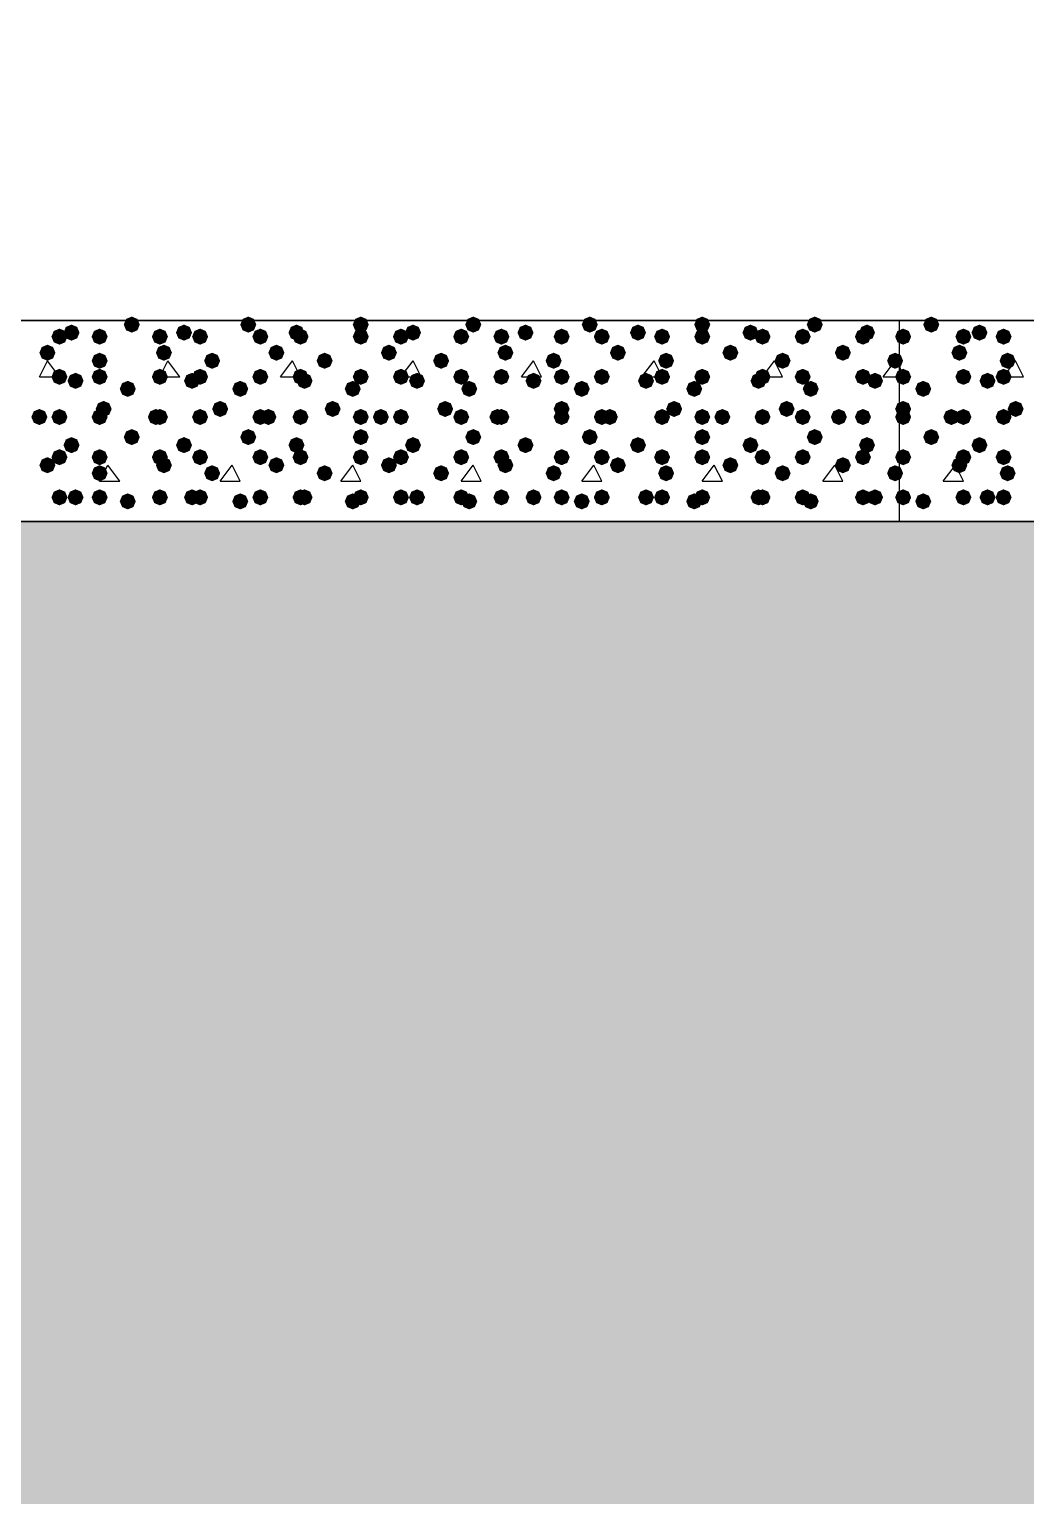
# Model space of a CAD drawing. Header units: millimetres. Extents: x 0 to 420, y 0 to 297.
# Drawn here: x 340.3 to 350.8, y 152 to 167.45 of the extents above; entities that cross this region are included whole.
import ezdxf

# ---------------------------------------------------------------- set-up
doc = ezdxf.new("R2010")
doc.units = ezdxf.units.MM
doc.layers.get('0').update_dxf_attribs({"linetype": 'CONTINUOUS'})

msp = doc.modelspace()

# ---------------------------------------------------------------- hatches: boundary and pattern name
at = {"true_color": 0x000008}
for points in [[(341.460667, 164.338), (341.435796, 164.278204), (341.376, 164.253333), (341.316204, 164.278204), (341.291333, 164.338), (341.316204, 164.397796), (341.376, 164.422667), (341.435796, 164.397796)], [(342.688333, 164.338), (342.663462, 164.278204), (342.603667, 164.253333), (342.543871, 164.278204), (342.519, 164.338), (342.543871, 164.397796), (342.603667, 164.422667), (342.663462, 164.397796)], [(343.873667, 164.338), (343.848796, 164.278204), (343.789, 164.253333), (343.729204, 164.278204), (343.704333, 164.338), (343.729204, 164.397796), (343.789, 164.422667), (343.848796, 164.397796)], [(345.059, 164.338), (345.034129, 164.278204), (344.974333, 164.253333), (344.914537, 164.278204), (344.889667, 164.338), (344.914537, 164.397796), (344.974333, 164.422667), (345.034129, 164.397796)], [(346.286667, 164.338), (346.261796, 164.278204), (346.202, 164.253333), (346.142204, 164.278204), (346.117333, 164.338), (346.142204, 164.397796), (346.202, 164.422667), (346.261796, 164.397796)], [(347.472, 164.338), (347.447129, 164.278204), (347.387333, 164.253333), (347.327538, 164.278204), (347.302667, 164.338), (347.327537, 164.397796), (347.387333, 164.422667), (347.447129, 164.397796)], [(348.657333, 164.338), (348.632462, 164.278204), (348.572667, 164.253333), (348.512871, 164.278204), (348.488, 164.338), (348.512871, 164.397796), (348.572667, 164.422667), (348.632462, 164.397796)], [(340.698667, 164.211), (340.673796, 164.151204), (340.614, 164.126333), (340.554204, 164.151204), (340.529333, 164.211), (340.554204, 164.270796), (340.614, 164.295667), (340.673796, 164.270796)], [(340.825667, 164.253333), (340.800796, 164.193537), (340.741, 164.168667), (340.681204, 164.193537), (340.656333, 164.253333), (340.681204, 164.313129), (340.741, 164.338), (340.800796, 164.313129)], [(341.122, 164.211), (341.097129, 164.151204), (341.037333, 164.126333), (340.977538, 164.151204), (340.952667, 164.211), (340.977537, 164.270796), (341.037333, 164.295667), (341.097129, 164.270796)], [(341.757, 164.211), (341.732129, 164.151204), (341.672333, 164.126333), (341.612538, 164.151204), (341.587667, 164.211), (341.612537, 164.270796), (341.672333, 164.295667), (341.732129, 164.270796)], [(342.011, 164.253333), (341.986129, 164.193537), (341.926333, 164.168667), (341.866537, 164.193537), (341.841667, 164.253333), (341.866537, 164.313129), (341.926333, 164.338), (341.986129, 164.313129)], [(342.180333, 164.211), (342.155463, 164.151204), (342.095667, 164.126333), (342.035871, 164.151204), (342.011, 164.211), (342.035871, 164.270796), (342.095667, 164.295667), (342.155462, 164.270796)], [(342.815333, 164.211), (342.790462, 164.151204), (342.730667, 164.126333), (342.670871, 164.151204), (342.646, 164.211), (342.670871, 164.270796), (342.730667, 164.295667), (342.790462, 164.270796)], [(343.196333, 164.253333), (343.171462, 164.193537), (343.111667, 164.168667), (343.051871, 164.193537), (343.027, 164.253333), (343.051871, 164.313129), (343.111667, 164.338), (343.171462, 164.313129)], [(343.238667, 164.211), (343.213796, 164.151204), (343.154, 164.126333), (343.094204, 164.151204), (343.069333, 164.211), (343.094204, 164.270796), (343.154, 164.295667), (343.213796, 164.270796)], [(343.873667, 164.211), (343.848796, 164.151204), (343.789, 164.126333), (343.729204, 164.151204), (343.704333, 164.211), (343.729204, 164.270796), (343.789, 164.295667), (343.848796, 164.270796)], [(344.297, 164.211), (344.272129, 164.151204), (344.212333, 164.126333), (344.152537, 164.151204), (344.127667, 164.211), (344.152537, 164.270796), (344.212333, 164.295667), (344.272129, 164.270796)], [(344.424, 164.253333), (344.399129, 164.193537), (344.339333, 164.168667), (344.279537, 164.193537), (344.254667, 164.253333), (344.279537, 164.313129), (344.339333, 164.338), (344.399129, 164.313129)], [(344.932, 164.211), (344.907129, 164.151204), (344.847333, 164.126333), (344.787537, 164.151204), (344.762667, 164.211), (344.787537, 164.270796), (344.847333, 164.295667), (344.907129, 164.270796)], [(345.355333, 164.211), (345.330462, 164.151204), (345.270667, 164.126333), (345.210871, 164.151204), (345.186, 164.211), (345.210871, 164.270796), (345.270667, 164.295667), (345.330462, 164.270796)], [(345.609333, 164.253333), (345.584462, 164.193537), (345.524667, 164.168667), (345.464871, 164.193537), (345.44, 164.253333), (345.464871, 164.313129), (345.524667, 164.338), (345.584462, 164.313129)], [(345.990333, 164.211), (345.965463, 164.151204), (345.905667, 164.126333), (345.845871, 164.151204), (345.821, 164.211), (345.845871, 164.270796), (345.905667, 164.295667), (345.965462, 164.270796)], [(346.413667, 164.211), (346.388796, 164.151204), (346.329, 164.126333), (346.269204, 164.151204), (346.244333, 164.211), (346.269204, 164.270796), (346.329, 164.295667), (346.388796, 164.270796)], [(346.794667, 164.253333), (346.769796, 164.193537), (346.71, 164.168667), (346.650204, 164.193537), (346.625333, 164.253333), (346.650204, 164.313129), (346.71, 164.338), (346.769796, 164.313129)], [(347.048667, 164.211), (347.023796, 164.151204), (346.964, 164.126333), (346.904204, 164.151204), (346.879333, 164.211), (346.904204, 164.270796), (346.964, 164.295667), (347.023796, 164.270796)], [(347.472, 164.211), (347.447129, 164.151204), (347.387333, 164.126333), (347.327538, 164.151204), (347.302667, 164.211), (347.327537, 164.270796), (347.387333, 164.295667), (347.447129, 164.270796)], [(347.98, 164.253333), (347.955129, 164.193537), (347.895333, 164.168667), (347.835537, 164.193537), (347.810667, 164.253333), (347.835537, 164.313129), (347.895333, 164.338), (347.955129, 164.313129)], [(348.107, 164.211), (348.082129, 164.151204), (348.022333, 164.126333), (347.962538, 164.151204), (347.937667, 164.211), (347.962537, 164.270796), (348.022333, 164.295667), (348.082129, 164.270796)], [(348.530333, 164.211), (348.505463, 164.151204), (348.445667, 164.126333), (348.385871, 164.151204), (348.361, 164.211), (348.385871, 164.270796), (348.445667, 164.295667), (348.505462, 164.270796)], [(349.165333, 164.211), (349.140463, 164.151204), (349.080667, 164.126333), (349.020871, 164.151204), (348.996, 164.211), (349.020871, 164.270796), (349.080667, 164.295667), (349.140462, 164.270796)], [(349.207667, 164.253333), (349.182796, 164.193537), (349.123, 164.168667), (349.063204, 164.193537), (349.038333, 164.253333), (349.063204, 164.313129), (349.123, 164.338), (349.182796, 164.313129)], [(340.571667, 164.041667), (340.546796, 163.981871), (340.487, 163.957), (340.427204, 163.981871), (340.402333, 164.041667), (340.427204, 164.101462), (340.487, 164.126333), (340.546796, 164.101463)], [(341.799333, 164.041667), (341.774462, 163.981871), (341.714667, 163.957), (341.654871, 163.981871), (341.63, 164.041667), (341.654871, 164.101462), (341.714667, 164.126333), (341.774462, 164.101463)], [(342.984667, 164.041667), (342.959796, 163.981871), (342.9, 163.957), (342.840204, 163.981871), (342.815333, 164.041667), (342.840204, 164.101462), (342.9, 164.126333), (342.959796, 164.101463)], [(344.17, 164.041667), (344.145129, 163.981871), (344.085333, 163.957), (344.025538, 163.981871), (344.000667, 164.041667), (344.025537, 164.101462), (344.085333, 164.126333), (344.145129, 164.101463)], [(345.397667, 164.041667), (345.372796, 163.981871), (345.313, 163.957), (345.253204, 163.981871), (345.228333, 164.041667), (345.253204, 164.101462), (345.313, 164.126333), (345.372796, 164.101463)], [(346.583, 164.041667), (346.558129, 163.981871), (346.498333, 163.957), (346.438538, 163.981871), (346.413667, 164.041667), (346.438537, 164.101462), (346.498333, 164.126333), (346.558129, 164.101463)], [(347.768333, 164.041667), (347.743462, 163.981871), (347.683667, 163.957), (347.623871, 163.981871), (347.599, 164.041667), (347.623871, 164.101462), (347.683667, 164.126333), (347.743462, 164.101463)], [(348.953667, 164.041667), (348.928796, 163.981871), (348.869, 163.957), (348.809204, 163.981871), (348.784333, 164.041667), (348.809204, 164.101462), (348.869, 164.126333), (348.928796, 164.101463)], [(341.122, 163.957), (341.097129, 163.897204), (341.037333, 163.872333), (340.977538, 163.897204), (340.952667, 163.957), (340.977537, 164.016796), (341.037333, 164.041667), (341.097129, 164.016796)], [(342.307333, 163.957), (342.282462, 163.897204), (342.222667, 163.872333), (342.162871, 163.897204), (342.138, 163.957), (342.162871, 164.016796), (342.222667, 164.041667), (342.282462, 164.016796)], [(343.492667, 163.957), (343.467796, 163.897204), (343.408, 163.872333), (343.348204, 163.897204), (343.323333, 163.957), (343.348204, 164.016796), (343.408, 164.041667), (343.467796, 164.016796)], [(344.720333, 163.957), (344.695462, 163.897204), (344.635667, 163.872333), (344.575871, 163.897204), (344.551, 163.957), (344.575871, 164.016796), (344.635667, 164.041667), (344.695462, 164.016796)], [(345.905667, 163.957), (345.880796, 163.897204), (345.821, 163.872333), (345.761204, 163.897204), (345.736333, 163.957), (345.761204, 164.016796), (345.821, 164.041667), (345.880796, 164.016796)], [(347.091, 163.957), (347.066129, 163.897204), (347.006333, 163.872333), (346.946537, 163.897204), (346.921667, 163.957), (346.946537, 164.016796), (347.006333, 164.041667), (347.066129, 164.016796)], [(348.318667, 163.957), (348.293796, 163.897204), (348.234, 163.872333), (348.174204, 163.897204), (348.149333, 163.957), (348.174204, 164.016796), (348.234, 164.041667), (348.293796, 164.016796)], [(349.504, 163.957), (349.479129, 163.897204), (349.419333, 163.872333), (349.359537, 163.897204), (349.334667, 163.957), (349.359537, 164.016796), (349.419333, 164.041667), (349.479129, 164.016796)], [(340.698667, 163.787667), (340.673796, 163.727871), (340.614, 163.703), (340.554204, 163.727871), (340.529333, 163.787667), (340.554204, 163.847462), (340.614, 163.872333), (340.673796, 163.847463)], [(340.868, 163.745333), (340.843129, 163.685537), (340.783333, 163.660667), (340.723538, 163.685537), (340.698667, 163.745333), (340.723537, 163.805129), (340.783333, 163.83), (340.843129, 163.805129)], [(341.122, 163.787667), (341.097129, 163.727871), (341.037333, 163.703), (340.977538, 163.727871), (340.952667, 163.787667), (340.977537, 163.847462), (341.037333, 163.872333), (341.097129, 163.847463)], [(341.757, 163.787667), (341.732129, 163.727871), (341.672333, 163.703), (341.612538, 163.727871), (341.587667, 163.787667), (341.612537, 163.847462), (341.672333, 163.872333), (341.732129, 163.847463)], [(342.095667, 163.745333), (342.070796, 163.685537), (342.011, 163.660667), (341.951204, 163.685537), (341.926333, 163.745333), (341.951204, 163.805129), (342.011, 163.83), (342.070796, 163.805129)], [(342.180333, 163.787667), (342.155463, 163.727871), (342.095667, 163.703), (342.035871, 163.727871), (342.011, 163.787667), (342.035871, 163.847462), (342.095667, 163.872333), (342.155462, 163.847463)], [(342.815333, 163.787667), (342.790462, 163.727871), (342.730667, 163.703), (342.670871, 163.727871), (342.646, 163.787667), (342.670871, 163.847462), (342.730667, 163.872333), (342.790462, 163.847463)], [(343.238667, 163.787667), (343.213796, 163.727871), (343.154, 163.703), (343.094204, 163.727871), (343.069333, 163.787667), (343.094204, 163.847462), (343.154, 163.872333), (343.213796, 163.847463)], [(343.281, 163.745333), (343.256129, 163.685537), (343.196333, 163.660667), (343.136537, 163.685537), (343.111667, 163.745333), (343.136537, 163.805129), (343.196333, 163.83), (343.256129, 163.805129)], [(343.873667, 163.787667), (343.848796, 163.727871), (343.789, 163.703), (343.729204, 163.727871), (343.704333, 163.787667), (343.729204, 163.847462), (343.789, 163.872333), (343.848796, 163.847463)], [(344.297, 163.787667), (344.272129, 163.727871), (344.212333, 163.703), (344.152537, 163.727871), (344.127667, 163.787667), (344.152537, 163.847462), (344.212333, 163.872333), (344.272129, 163.847463)], [(344.466333, 163.745333), (344.441462, 163.685537), (344.381667, 163.660667), (344.321871, 163.685537), (344.297, 163.745333), (344.321871, 163.805129), (344.381667, 163.83), (344.441462, 163.805129)], [(344.932, 163.787667), (344.907129, 163.727871), (344.847333, 163.703), (344.787537, 163.727871), (344.762667, 163.787667), (344.787537, 163.847462), (344.847333, 163.872333), (344.907129, 163.847463)], [(345.355333, 163.787667), (345.330462, 163.727871), (345.270667, 163.703), (345.210871, 163.727871), (345.186, 163.787667), (345.210871, 163.847462), (345.270667, 163.872333), (345.330462, 163.847463)], [(345.694, 163.745333), (345.669129, 163.685537), (345.609333, 163.660667), (345.549537, 163.685537), (345.524667, 163.745333), (345.549537, 163.805129), (345.609333, 163.83), (345.669129, 163.805129)], [(345.990333, 163.787667), (345.965463, 163.727871), (345.905667, 163.703), (345.845871, 163.727871), (345.821, 163.787667), (345.845871, 163.847462), (345.905667, 163.872333), (345.965462, 163.847463)], [(346.413667, 163.787667), (346.388796, 163.727871), (346.329, 163.703), (346.269204, 163.727871), (346.244333, 163.787667), (346.269204, 163.847462), (346.329, 163.872333), (346.388796, 163.847463)], [(346.879333, 163.745333), (346.854462, 163.685537), (346.794667, 163.660667), (346.734871, 163.685537), (346.71, 163.745333), (346.734871, 163.805129), (346.794667, 163.83), (346.854462, 163.805129)], [(347.048667, 163.787667), (347.023796, 163.727871), (346.964, 163.703), (346.904204, 163.727871), (346.879333, 163.787667), (346.904204, 163.847462), (346.964, 163.872333), (347.023796, 163.847463)], [(347.472, 163.787667), (347.447129, 163.727871), (347.387333, 163.703), (347.327538, 163.727871), (347.302667, 163.787667), (347.327537, 163.847462), (347.387333, 163.872333), (347.447129, 163.847463)], [(348.064667, 163.745333), (348.039796, 163.685537), (347.98, 163.660667), (347.920204, 163.685537), (347.895333, 163.745333), (347.920204, 163.805129), (347.98, 163.83), (348.039796, 163.805129)], [(348.107, 163.787667), (348.082129, 163.727871), (348.022333, 163.703), (347.962538, 163.727871), (347.937667, 163.787667), (347.962537, 163.847462), (348.022333, 163.872333), (348.082129, 163.847463)], [(348.530333, 163.787667), (348.505463, 163.727871), (348.445667, 163.703), (348.385871, 163.727871), (348.361, 163.787667), (348.385871, 163.847462), (348.445667, 163.872333), (348.505462, 163.847463)], [(349.165333, 163.787667), (349.140463, 163.727871), (349.080667, 163.703), (349.020871, 163.727871), (348.996, 163.787667), (349.020871, 163.847462), (349.080667, 163.872333), (349.140462, 163.847463)], [(349.292333, 163.745333), (349.267462, 163.685537), (349.207667, 163.660667), (349.147871, 163.685537), (349.123, 163.745333), (349.147871, 163.805129), (349.207667, 163.83), (349.267462, 163.805129)], [(341.418333, 163.660667), (341.393462, 163.600871), (341.333667, 163.576), (341.273871, 163.600871), (341.249, 163.660667), (341.273871, 163.720462), (341.333667, 163.745333), (341.393462, 163.720463)], [(342.603667, 163.660667), (342.578796, 163.600871), (342.519, 163.576), (342.459204, 163.600871), (342.434333, 163.660667), (342.459204, 163.720462), (342.519, 163.745333), (342.578796, 163.720463)], [(343.789, 163.660667), (343.764129, 163.600871), (343.704333, 163.576), (343.644537, 163.600871), (343.619667, 163.660667), (343.644537, 163.720462), (343.704333, 163.745333), (343.764129, 163.720463)], [(345.016667, 163.660667), (344.991796, 163.600871), (344.932, 163.576), (344.872204, 163.600871), (344.847333, 163.660667), (344.872204, 163.720462), (344.932, 163.745333), (344.991796, 163.720463)], [(346.202, 163.660667), (346.177129, 163.600871), (346.117333, 163.576), (346.057538, 163.600871), (346.032667, 163.660667), (346.057537, 163.720462), (346.117333, 163.745333), (346.177129, 163.720463)], [(347.387333, 163.660667), (347.362462, 163.600871), (347.302667, 163.576), (347.242871, 163.600871), (347.218, 163.660667), (347.242871, 163.720462), (347.302667, 163.745333), (347.362462, 163.720463)], [(348.615, 163.660667), (348.590129, 163.600871), (348.530333, 163.576), (348.470537, 163.600871), (348.445667, 163.660667), (348.470537, 163.720462), (348.530333, 163.745333), (348.590129, 163.720463)], [(341.164333, 163.449), (341.139462, 163.389204), (341.079667, 163.364333), (341.019871, 163.389204), (340.995, 163.449), (341.019871, 163.508796), (341.079667, 163.533667), (341.139462, 163.508796)], [(342.392, 163.449), (342.367129, 163.389204), (342.307333, 163.364333), (342.247538, 163.389204), (342.222667, 163.449), (342.247537, 163.508796), (342.307333, 163.533667), (342.367129, 163.508796)], [(343.577333, 163.449), (343.552462, 163.389204), (343.492667, 163.364333), (343.432871, 163.389204), (343.408, 163.449), (343.432871, 163.508796), (343.492667, 163.533667), (343.552462, 163.508796)], [(344.762667, 163.449), (344.737796, 163.389204), (344.678, 163.364333), (344.618204, 163.389204), (344.593333, 163.449), (344.618204, 163.508796), (344.678, 163.533667), (344.737796, 163.508796)], [(345.990333, 163.449), (345.965463, 163.389204), (345.905667, 163.364333), (345.845871, 163.389204), (345.821, 163.449), (345.845871, 163.508796), (345.905667, 163.533667), (345.965462, 163.508796)], [(347.175667, 163.449), (347.150796, 163.389204), (347.091, 163.364333), (347.031204, 163.389204), (347.006333, 163.449), (347.031204, 163.508796), (347.091, 163.533667), (347.150796, 163.508796)], [(348.361, 163.449), (348.336129, 163.389204), (348.276333, 163.364333), (348.216537, 163.389204), (348.191667, 163.449), (348.216537, 163.508796), (348.276333, 163.533667), (348.336129, 163.508796)], [(340.487, 163.364333), (340.462129, 163.304537), (340.402333, 163.279667), (340.342538, 163.304537), (340.317667, 163.364333), (340.342537, 163.424129), (340.402333, 163.449), (340.462129, 163.424129)], [(340.698667, 163.364333), (340.673796, 163.304537), (340.614, 163.279667), (340.554204, 163.304537), (340.529333, 163.364333), (340.554204, 163.424129), (340.614, 163.449), (340.673796, 163.424129)], [(341.122, 163.364333), (341.097129, 163.304537), (341.037333, 163.279667), (340.977538, 163.304537), (340.952667, 163.364333), (340.977537, 163.424129), (341.037333, 163.449), (341.097129, 163.424129)], [(341.714667, 163.364333), (341.689796, 163.304537), (341.63, 163.279667), (341.570204, 163.304537), (341.545333, 163.364333), (341.570204, 163.424129), (341.63, 163.449), (341.689796, 163.424129)], [(341.757, 163.364333), (341.732129, 163.304537), (341.672333, 163.279667), (341.612538, 163.304537), (341.587667, 163.364333), (341.612537, 163.424129), (341.672333, 163.449), (341.732129, 163.424129)], [(342.180333, 163.364333), (342.155463, 163.304537), (342.095667, 163.279667), (342.035871, 163.304537), (342.011, 163.364333), (342.035871, 163.424129), (342.095667, 163.449), (342.155462, 163.424129)], [(342.815333, 163.364333), (342.790462, 163.304537), (342.730667, 163.279667), (342.670871, 163.304537), (342.646, 163.364333), (342.670871, 163.424129), (342.730667, 163.449), (342.790462, 163.424129)], [(342.9, 163.364333), (342.875129, 163.304537), (342.815333, 163.279667), (342.755538, 163.304537), (342.730667, 163.364333), (342.755537, 163.424129), (342.815333, 163.449), (342.875129, 163.424129)], [(343.238667, 163.364333), (343.213796, 163.304537), (343.154, 163.279667), (343.094204, 163.304537), (343.069333, 163.364333), (343.094204, 163.424129), (343.154, 163.449), (343.213796, 163.424129)], [(343.873667, 163.364333), (343.848796, 163.304537), (343.789, 163.279667), (343.729204, 163.304537), (343.704333, 163.364333), (343.729204, 163.424129), (343.789, 163.449), (343.848796, 163.424129)], [(344.085333, 163.364333), (344.060462, 163.304537), (344.000667, 163.279667), (343.940871, 163.304537), (343.916, 163.364333), (343.940871, 163.424129), (344.000667, 163.449), (344.060462, 163.424129)], [(344.297, 163.364333), (344.272129, 163.304537), (344.212333, 163.279667), (344.152537, 163.304537), (344.127667, 163.364333), (344.152537, 163.424129), (344.212333, 163.449), (344.272129, 163.424129)], [(344.932, 163.364333), (344.907129, 163.304537), (344.847333, 163.279667), (344.787537, 163.304537), (344.762667, 163.364333), (344.787537, 163.424129), (344.847333, 163.449), (344.907129, 163.424129)], [(345.313, 163.364333), (345.288129, 163.304537), (345.228333, 163.279667), (345.168537, 163.304537), (345.143667, 163.364333), (345.168537, 163.424129), (345.228333, 163.449), (345.288129, 163.424129)], [(345.355333, 163.364333), (345.330462, 163.304537), (345.270667, 163.279667), (345.210871, 163.304537), (345.186, 163.364333), (345.210871, 163.424129), (345.270667, 163.449), (345.330462, 163.424129)], [(345.990333, 163.364333), (345.965463, 163.304537), (345.905667, 163.279667), (345.845871, 163.304537), (345.821, 163.364333), (345.845871, 163.424129), (345.905667, 163.449), (345.965462, 163.424129)], [(346.413667, 163.364333), (346.388796, 163.304537), (346.329, 163.279667), (346.269204, 163.304537), (346.244333, 163.364333), (346.269204, 163.424129), (346.329, 163.449), (346.388796, 163.424129)], [(346.498333, 163.364333), (346.473462, 163.304537), (346.413667, 163.279667), (346.353871, 163.304537), (346.329, 163.364333), (346.353871, 163.424129), (346.413667, 163.449), (346.473462, 163.424129)], [(347.048667, 163.364333), (347.023796, 163.304537), (346.964, 163.279667), (346.904204, 163.304537), (346.879333, 163.364333), (346.904204, 163.424129), (346.964, 163.449), (347.023796, 163.424129)], [(347.472, 163.364333), (347.447129, 163.304537), (347.387333, 163.279667), (347.327538, 163.304537), (347.302667, 163.364333), (347.327537, 163.424129), (347.387333, 163.449), (347.447129, 163.424129)], [(347.683667, 163.364333), (347.658796, 163.304537), (347.599, 163.279667), (347.539204, 163.304537), (347.514333, 163.364333), (347.539204, 163.424129), (347.599, 163.449), (347.658796, 163.424129)], [(348.107, 163.364333), (348.082129, 163.304537), (348.022333, 163.279667), (347.962538, 163.304537), (347.937667, 163.364333), (347.962537, 163.424129), (348.022333, 163.449), (348.082129, 163.424129)], [(348.530333, 163.364333), (348.505463, 163.304537), (348.445667, 163.279667), (348.385871, 163.304537), (348.361, 163.364333), (348.385871, 163.424129), (348.445667, 163.449), (348.505462, 163.424129)], [(348.911333, 163.364333), (348.886462, 163.304537), (348.826667, 163.279667), (348.766871, 163.304537), (348.742, 163.364333), (348.766871, 163.424129), (348.826667, 163.449), (348.886462, 163.424129)], [(349.165333, 163.364333), (349.140463, 163.304537), (349.080667, 163.279667), (349.020871, 163.304537), (348.996, 163.364333), (349.020871, 163.424129), (349.080667, 163.449), (349.140462, 163.424129)], [(341.460667, 163.152667), (341.435796, 163.092871), (341.376, 163.068), (341.316204, 163.092871), (341.291333, 163.152667), (341.316204, 163.212462), (341.376, 163.237333), (341.435796, 163.212463)], [(342.688333, 163.152667), (342.663462, 163.092871), (342.603667, 163.068), (342.543871, 163.092871), (342.519, 163.152667), (342.543871, 163.212462), (342.603667, 163.237333), (342.663462, 163.212463)], [(343.873667, 163.152667), (343.848796, 163.092871), (343.789, 163.068), (343.729204, 163.092871), (343.704333, 163.152667), (343.729204, 163.212462), (343.789, 163.237333), (343.848796, 163.212463)], [(345.059, 163.152667), (345.034129, 163.092871), (344.974333, 163.068), (344.914537, 163.092871), (344.889667, 163.152667), (344.914537, 163.212462), (344.974333, 163.237333), (345.034129, 163.212463)], [(346.286667, 163.152667), (346.261796, 163.092871), (346.202, 163.068), (346.142204, 163.092871), (346.117333, 163.152667), (346.142204, 163.212462), (346.202, 163.237333), (346.261796, 163.212463)], [(347.472, 163.152667), (347.447129, 163.092871), (347.387333, 163.068), (347.327538, 163.092871), (347.302667, 163.152667), (347.327537, 163.212462), (347.387333, 163.237333), (347.447129, 163.212463)], [(348.657333, 163.152667), (348.632462, 163.092871), (348.572667, 163.068), (348.512871, 163.092871), (348.488, 163.152667), (348.512871, 163.212462), (348.572667, 163.237333), (348.632462, 163.212463)], [(340.698667, 162.941), (340.673796, 162.881204), (340.614, 162.856333), (340.554204, 162.881204), (340.529333, 162.941), (340.554204, 163.000796), (340.614, 163.025667), (340.673796, 163.000796)], [(340.825667, 163.068), (340.800796, 163.008204), (340.741, 162.983333), (340.681204, 163.008204), (340.656333, 163.068), (340.681204, 163.127796), (340.741, 163.152667), (340.800796, 163.127796)], [(341.122, 162.941), (341.097129, 162.881204), (341.037333, 162.856333), (340.977538, 162.881204), (340.952667, 162.941), (340.977537, 163.000796), (341.037333, 163.025667), (341.097129, 163.000796)], [(341.757, 162.941), (341.732129, 162.881204), (341.672333, 162.856333), (341.612538, 162.881204), (341.587667, 162.941), (341.612537, 163.000796), (341.672333, 163.025667), (341.732129, 163.000796)], [(342.011, 163.068), (341.986129, 163.008204), (341.926333, 162.983333), (341.866537, 163.008204), (341.841667, 163.068), (341.866537, 163.127796), (341.926333, 163.152667), (341.986129, 163.127796)], [(342.180333, 162.941), (342.155463, 162.881204), (342.095667, 162.856333), (342.035871, 162.881204), (342.011, 162.941), (342.035871, 163.000796), (342.095667, 163.025667), (342.155462, 163.000796)], [(342.815333, 162.941), (342.790462, 162.881204), (342.730667, 162.856333), (342.670871, 162.881204), (342.646, 162.941), (342.670871, 163.000796), (342.730667, 163.025667), (342.790462, 163.000796)], [(343.196333, 163.068), (343.171462, 163.008204), (343.111667, 162.983333), (343.051871, 163.008204), (343.027, 163.068), (343.051871, 163.127796), (343.111667, 163.152667), (343.171462, 163.127796)], [(343.238667, 162.941), (343.213796, 162.881204), (343.154, 162.856333), (343.094204, 162.881204), (343.069333, 162.941), (343.094204, 163.000796), (343.154, 163.025667), (343.213796, 163.000796)], [(343.873667, 162.941), (343.848796, 162.881204), (343.789, 162.856333), (343.729204, 162.881204), (343.704333, 162.941), (343.729204, 163.000796), (343.789, 163.025667), (343.848796, 163.000796)], [(344.297, 162.941), (344.272129, 162.881204), (344.212333, 162.856333), (344.152537, 162.881204), (344.127667, 162.941), (344.152537, 163.000796), (344.212333, 163.025667), (344.272129, 163.000796)], [(344.424, 163.068), (344.399129, 163.008204), (344.339333, 162.983333), (344.279537, 163.008204), (344.254667, 163.068), (344.279537, 163.127796), (344.339333, 163.152667), (344.399129, 163.127796)], [(344.932, 162.941), (344.907129, 162.881204), (344.847333, 162.856333), (344.787537, 162.881204), (344.762667, 162.941), (344.787537, 163.000796), (344.847333, 163.025667), (344.907129, 163.000796)], [(345.355333, 162.941), (345.330462, 162.881204), (345.270667, 162.856333), (345.210871, 162.881204), (345.186, 162.941), (345.210871, 163.000796), (345.270667, 163.025667), (345.330462, 163.000796)], [(345.609333, 163.068), (345.584462, 163.008204), (345.524667, 162.983333), (345.464871, 163.008204), (345.44, 163.068), (345.464871, 163.127796), (345.524667, 163.152667), (345.584462, 163.127796)], [(345.990333, 162.941), (345.965463, 162.881204), (345.905667, 162.856333), (345.845871, 162.881204), (345.821, 162.941), (345.845871, 163.000796), (345.905667, 163.025667), (345.965462, 163.000796)], [(346.413667, 162.941), (346.388796, 162.881204), (346.329, 162.856333), (346.269204, 162.881204), (346.244333, 162.941), (346.269204, 163.000796), (346.329, 163.025667), (346.388796, 163.000796)], [(346.794667, 163.068), (346.769796, 163.008204), (346.71, 162.983333), (346.650204, 163.008204), (346.625333, 163.068), (346.650204, 163.127796), (346.71, 163.152667), (346.769796, 163.127796)], [(347.048667, 162.941), (347.023796, 162.881204), (346.964, 162.856333), (346.904204, 162.881204), (346.879333, 162.941), (346.904204, 163.000796), (346.964, 163.025667), (347.023796, 163.000796)], [(347.472, 162.941), (347.447129, 162.881204), (347.387333, 162.856333), (347.327538, 162.881204), (347.302667, 162.941), (347.327537, 163.000796), (347.387333, 163.025667), (347.447129, 163.000796)], [(347.98, 163.068), (347.955129, 163.008204), (347.895333, 162.983333), (347.835537, 163.008204), (347.810667, 163.068), (347.835537, 163.127796), (347.895333, 163.152667), (347.955129, 163.127796)], [(348.107, 162.941), (348.082129, 162.881204), (348.022333, 162.856333), (347.962538, 162.881204), (347.937667, 162.941), (347.962537, 163.000796), (348.022333, 163.025667), (348.082129, 163.000796)], [(348.530333, 162.941), (348.505463, 162.881204), (348.445667, 162.856333), (348.385871, 162.881204), (348.361, 162.941), (348.385871, 163.000796), (348.445667, 163.025667), (348.505462, 163.000796)], [(349.165333, 162.941), (349.140463, 162.881204), (349.080667, 162.856333), (349.020871, 162.881204), (348.996, 162.941), (349.020871, 163.000796), (349.080667, 163.025667), (349.140462, 163.000796)], [(349.207667, 163.068), (349.182796, 163.008204), (349.123, 162.983333), (349.063204, 163.008204), (349.038333, 163.068), (349.063204, 163.127796), (349.123, 163.152667), (349.182796, 163.127796)], [(340.571667, 162.856333), (340.546796, 162.796537), (340.487, 162.771667), (340.427204, 162.796537), (340.402333, 162.856333), (340.427204, 162.916129), (340.487, 162.941), (340.546796, 162.916129)], [(341.799333, 162.856333), (341.774462, 162.796537), (341.714667, 162.771667), (341.654871, 162.796537), (341.63, 162.856333), (341.654871, 162.916129), (341.714667, 162.941), (341.774462, 162.916129)], [(342.984667, 162.856333), (342.959796, 162.796537), (342.9, 162.771667), (342.840204, 162.796537), (342.815333, 162.856333), (342.840204, 162.916129), (342.9, 162.941), (342.959796, 162.916129)], [(344.17, 162.856333), (344.145129, 162.796537), (344.085333, 162.771667), (344.025538, 162.796537), (344.000667, 162.856333), (344.025537, 162.916129), (344.085333, 162.941), (344.145129, 162.916129)], [(345.397667, 162.856333), (345.372796, 162.796537), (345.313, 162.771667), (345.253204, 162.796537), (345.228333, 162.856333), (345.253204, 162.916129), (345.313, 162.941), (345.372796, 162.916129)], [(346.583, 162.856333), (346.558129, 162.796537), (346.498333, 162.771667), (346.438538, 162.796537), (346.413667, 162.856333), (346.438537, 162.916129), (346.498333, 162.941), (346.558129, 162.916129)], [(347.768333, 162.856333), (347.743462, 162.796537), (347.683667, 162.771667), (347.623871, 162.796537), (347.599, 162.856333), (347.623871, 162.916129), (347.683667, 162.941), (347.743462, 162.916129)], [(348.953667, 162.856333), (348.928796, 162.796537), (348.869, 162.771667), (348.809204, 162.796537), (348.784333, 162.856333), (348.809204, 162.916129), (348.869, 162.941), (348.928796, 162.916129)], [(341.122, 162.771667), (341.097129, 162.711871), (341.037333, 162.687), (340.977538, 162.711871), (340.952667, 162.771667), (340.977537, 162.831462), (341.037333, 162.856333), (341.097129, 162.831463)], [(342.307333, 162.771667), (342.282462, 162.711871), (342.222667, 162.687), (342.162871, 162.711871), (342.138, 162.771667), (342.162871, 162.831462), (342.222667, 162.856333), (342.282462, 162.831463)], [(343.492667, 162.771667), (343.467796, 162.711871), (343.408, 162.687), (343.348204, 162.711871), (343.323333, 162.771667), (343.348204, 162.831462), (343.408, 162.856333), (343.467796, 162.831463)], [(344.720333, 162.771667), (344.695462, 162.711871), (344.635667, 162.687), (344.575871, 162.711871), (344.551, 162.771667), (344.575871, 162.831462), (344.635667, 162.856333), (344.695462, 162.831463)], [(345.905667, 162.771667), (345.880796, 162.711871), (345.821, 162.687), (345.761204, 162.711871), (345.736333, 162.771667), (345.761204, 162.831462), (345.821, 162.856333), (345.880796, 162.831463)], [(347.091, 162.771667), (347.066129, 162.711871), (347.006333, 162.687), (346.946537, 162.711871), (346.921667, 162.771667), (346.946537, 162.831462), (347.006333, 162.856333), (347.066129, 162.831463)], [(348.318667, 162.771667), (348.293796, 162.711871), (348.234, 162.687), (348.174204, 162.711871), (348.149333, 162.771667), (348.174204, 162.831462), (348.234, 162.856333), (348.293796, 162.831463)], [(349.504, 162.771667), (349.479129, 162.711871), (349.419333, 162.687), (349.359537, 162.711871), (349.334667, 162.771667), (349.359537, 162.831462), (349.419333, 162.856333), (349.479129, 162.831463)], [(340.698667, 162.517667), (340.673796, 162.457871), (340.614, 162.433), (340.554204, 162.457871), (340.529333, 162.517667), (340.554204, 162.577462), (340.614, 162.602333), (340.673796, 162.577463)], [(340.868, 162.517667), (340.843129, 162.457871), (340.783333, 162.433), (340.723538, 162.457871), (340.698667, 162.517667), (340.723537, 162.577462), (340.783333, 162.602333), (340.843129, 162.577463)], [(341.122, 162.517667), (341.097129, 162.457871), (341.037333, 162.433), (340.977538, 162.457871), (340.952667, 162.517667), (340.977537, 162.577462), (341.037333, 162.602333), (341.097129, 162.577463)], [(341.418333, 162.475333), (341.393462, 162.415537), (341.333667, 162.390667), (341.273871, 162.415537), (341.249, 162.475333), (341.273871, 162.535129), (341.333667, 162.56), (341.393462, 162.535129)], [(341.757, 162.517667), (341.732129, 162.457871), (341.672333, 162.433), (341.612538, 162.457871), (341.587667, 162.517667), (341.612537, 162.577462), (341.672333, 162.602333), (341.732129, 162.577463)], [(342.095667, 162.517667), (342.070796, 162.457871), (342.011, 162.433), (341.951204, 162.457871), (341.926333, 162.517667), (341.951204, 162.577462), (342.011, 162.602333), (342.070796, 162.577463)], [(342.180333, 162.517667), (342.155463, 162.457871), (342.095667, 162.433), (342.035871, 162.457871), (342.011, 162.517667), (342.035871, 162.577462), (342.095667, 162.602333), (342.155462, 162.577463)], [(342.603667, 162.475333), (342.578796, 162.415537), (342.519, 162.390667), (342.459204, 162.415537), (342.434333, 162.475333), (342.459204, 162.535129), (342.519, 162.56), (342.578796, 162.535129)], [(342.815333, 162.517667), (342.790462, 162.457871), (342.730667, 162.433), (342.670871, 162.457871), (342.646, 162.517667), (342.670871, 162.577462), (342.730667, 162.602333), (342.790462, 162.577463)], [(343.238667, 162.517667), (343.213796, 162.457871), (343.154, 162.433), (343.094204, 162.457871), (343.069333, 162.517667), (343.094204, 162.577462), (343.154, 162.602333), (343.213796, 162.577463)], [(343.281, 162.517667), (343.256129, 162.457871), (343.196333, 162.433), (343.136537, 162.457871), (343.111667, 162.517667), (343.136537, 162.577462), (343.196333, 162.602333), (343.256129, 162.577463)], [(343.789, 162.475333), (343.764129, 162.415537), (343.704333, 162.390667), (343.644537, 162.415537), (343.619667, 162.475333), (343.644537, 162.535129), (343.704333, 162.56), (343.764129, 162.535129)], [(343.873667, 162.517667), (343.848796, 162.457871), (343.789, 162.433), (343.729204, 162.457871), (343.704333, 162.517667), (343.729204, 162.577462), (343.789, 162.602333), (343.848796, 162.577463)], [(344.297, 162.517667), (344.272129, 162.457871), (344.212333, 162.433), (344.152537, 162.457871), (344.127667, 162.517667), (344.152537, 162.577462), (344.212333, 162.602333), (344.272129, 162.577463)], [(344.466333, 162.517667), (344.441462, 162.457871), (344.381667, 162.433), (344.321871, 162.457871), (344.297, 162.517667), (344.321871, 162.577462), (344.381667, 162.602333), (344.441462, 162.577463)], [(344.932, 162.517667), (344.907129, 162.457871), (344.847333, 162.433), (344.787537, 162.457871), (344.762667, 162.517667), (344.787537, 162.577462), (344.847333, 162.602333), (344.907129, 162.577463)], [(345.016667, 162.475333), (344.991796, 162.415537), (344.932, 162.390667), (344.872204, 162.415537), (344.847333, 162.475333), (344.872204, 162.535129), (344.932, 162.56), (344.991796, 162.535129)], [(345.355333, 162.517667), (345.330462, 162.457871), (345.270667, 162.433), (345.210871, 162.457871), (345.186, 162.517667), (345.210871, 162.577462), (345.270667, 162.602333), (345.330462, 162.577463)], [(345.694, 162.517667), (345.669129, 162.457871), (345.609333, 162.433), (345.549537, 162.457871), (345.524667, 162.517667), (345.549537, 162.577462), (345.609333, 162.602333), (345.669129, 162.577463)], [(345.990333, 162.517667), (345.965463, 162.457871), (345.905667, 162.433), (345.845871, 162.457871), (345.821, 162.517667), (345.845871, 162.577462), (345.905667, 162.602333), (345.965462, 162.577463)], [(346.202, 162.475333), (346.177129, 162.415537), (346.117333, 162.390667), (346.057538, 162.415537), (346.032667, 162.475333), (346.057537, 162.535129), (346.117333, 162.56), (346.177129, 162.535129)], [(346.413667, 162.517667), (346.388796, 162.457871), (346.329, 162.433), (346.269204, 162.457871), (346.244333, 162.517667), (346.269204, 162.577462), (346.329, 162.602333), (346.388796, 162.577463)], [(346.879333, 162.517667), (346.854462, 162.457871), (346.794667, 162.433), (346.734871, 162.457871), (346.71, 162.517667), (346.734871, 162.577462), (346.794667, 162.602333), (346.854462, 162.577463)], [(347.048667, 162.517667), (347.023796, 162.457871), (346.964, 162.433), (346.904204, 162.457871), (346.879333, 162.517667), (346.904204, 162.577462), (346.964, 162.602333), (347.023796, 162.577463)], [(347.387333, 162.475333), (347.362462, 162.415537), (347.302667, 162.390667), (347.242871, 162.415537), (347.218, 162.475333), (347.242871, 162.535129), (347.302667, 162.56), (347.362462, 162.535129)], [(347.472, 162.517667), (347.447129, 162.457871), (347.387333, 162.433), (347.327538, 162.457871), (347.302667, 162.517667), (347.327537, 162.577462), (347.387333, 162.602333), (347.447129, 162.577463)], [(348.064667, 162.517667), (348.039796, 162.457871), (347.98, 162.433), (347.920204, 162.457871), (347.895333, 162.517667), (347.920204, 162.577462), (347.98, 162.602333), (348.039796, 162.577463)], [(348.107, 162.517667), (348.082129, 162.457871), (348.022333, 162.433), (347.962538, 162.457871), (347.937667, 162.517667), (347.962537, 162.577462), (348.022333, 162.602333), (348.082129, 162.577463)], [(348.530333, 162.517667), (348.505463, 162.457871), (348.445667, 162.433), (348.385871, 162.457871), (348.361, 162.517667), (348.385871, 162.577462), (348.445667, 162.602333), (348.505462, 162.577463)], [(348.615, 162.475333), (348.590129, 162.415537), (348.530333, 162.390667), (348.470537, 162.415537), (348.445667, 162.475333), (348.470537, 162.535129), (348.530333, 162.56), (348.590129, 162.535129)], [(349.165333, 162.517667), (349.140463, 162.457871), (349.080667, 162.433), (349.020871, 162.457871), (348.996, 162.517667), (349.020871, 162.577462), (349.080667, 162.602333), (349.140462, 162.577463)], [(349.292333, 162.517667), (349.267462, 162.457871), (349.207667, 162.433), (349.147871, 162.457871), (349.123, 162.517667), (349.147871, 162.577462), (349.207667, 162.602333), (349.267462, 162.577463)]]:
    msp.add_hatch(color=0, dxfattribs=at).paths.add_polyline_path(points, flags=0)
at = {"true_color": 0x000007}
for points in [[(349.885, 164.338), (349.860129, 164.278204), (349.800333, 164.253333), (349.740538, 164.278204), (349.715667, 164.338), (349.740537, 164.397796), (349.800333, 164.422667), (349.860129, 164.397796)], [(349.588667, 164.211), (349.563796, 164.151204), (349.504, 164.126333), (349.444204, 164.151204), (349.419333, 164.211), (349.444204, 164.270796), (349.504, 164.295667), (349.563796, 164.270796)], [(350.223667, 164.211), (350.198796, 164.151204), (350.139, 164.126333), (350.079204, 164.151204), (350.054333, 164.211), (350.079204, 164.270796), (350.139, 164.295667), (350.198796, 164.270796)], [(350.393, 164.253333), (350.368129, 164.193537), (350.308333, 164.168667), (350.248538, 164.193537), (350.223667, 164.253333), (350.248537, 164.313129), (350.308333, 164.338), (350.368129, 164.313129)], [(350.647, 164.211), (350.622129, 164.151204), (350.562333, 164.126333), (350.502538, 164.151204), (350.477667, 164.211), (350.502537, 164.270796), (350.562333, 164.295667), (350.622129, 164.270796)], [(350.181333, 164.041667), (350.156462, 163.981871), (350.096667, 163.957), (350.036871, 163.981871), (350.012, 164.041667), (350.036871, 164.101462), (350.096667, 164.126333), (350.156462, 164.101463)], [(350.689333, 163.957), (350.664462, 163.897204), (350.604667, 163.872333), (350.544871, 163.897204), (350.52, 163.957), (350.544871, 164.016796), (350.604667, 164.041667), (350.664462, 164.016796)], [(349.588667, 163.787667), (349.563796, 163.727871), (349.504, 163.703), (349.444204, 163.727871), (349.419333, 163.787667), (349.444204, 163.847462), (349.504, 163.872333), (349.563796, 163.847463)], [(350.223667, 163.787667), (350.198796, 163.727871), (350.139, 163.703), (350.079204, 163.727871), (350.054333, 163.787667), (350.079204, 163.847462), (350.139, 163.872333), (350.198796, 163.847463)], [(350.477667, 163.745333), (350.452796, 163.685537), (350.393, 163.660667), (350.333204, 163.685537), (350.308333, 163.745333), (350.333204, 163.805129), (350.393, 163.83), (350.452796, 163.805129)], [(350.647, 163.787667), (350.622129, 163.727871), (350.562333, 163.703), (350.502538, 163.727871), (350.477667, 163.787667), (350.502537, 163.847462), (350.562333, 163.872333), (350.622129, 163.847463)], [(349.800333, 163.660667), (349.775463, 163.600871), (349.715667, 163.576), (349.655871, 163.600871), (349.631, 163.660667), (349.655871, 163.720462), (349.715667, 163.745333), (349.775462, 163.720463)], [(349.588667, 163.449), (349.563796, 163.389204), (349.504, 163.364333), (349.444204, 163.389204), (349.419333, 163.449), (349.444204, 163.508796), (349.504, 163.533667), (349.563796, 163.508796)], [(350.774, 163.449), (350.749129, 163.389204), (350.689333, 163.364333), (350.629537, 163.389204), (350.604667, 163.449), (350.629537, 163.508796), (350.689333, 163.533667), (350.749129, 163.508796)], [(349.588667, 163.364333), (349.563796, 163.304537), (349.504, 163.279667), (349.444204, 163.304537), (349.419333, 163.364333), (349.444204, 163.424129), (349.504, 163.449), (349.563796, 163.424129)], [(350.096667, 163.364333), (350.071796, 163.304537), (350.012, 163.279667), (349.952204, 163.304537), (349.927333, 163.364333), (349.952204, 163.424129), (350.012, 163.449), (350.071796, 163.424129)], [(350.223667, 163.364333), (350.198796, 163.304537), (350.139, 163.279667), (350.079204, 163.304537), (350.054333, 163.364333), (350.079204, 163.424129), (350.139, 163.449), (350.198796, 163.424129)], [(350.647, 163.364333), (350.622129, 163.304537), (350.562333, 163.279667), (350.502538, 163.304537), (350.477667, 163.364333), (350.502537, 163.424129), (350.562333, 163.449), (350.622129, 163.424129)], [(349.885, 163.152667), (349.860129, 163.092871), (349.800333, 163.068), (349.740538, 163.092871), (349.715667, 163.152667), (349.740537, 163.212462), (349.800333, 163.237333), (349.860129, 163.212463)], [(349.588667, 162.941), (349.563796, 162.881204), (349.504, 162.856333), (349.444204, 162.881204), (349.419333, 162.941), (349.444204, 163.000796), (349.504, 163.025667), (349.563796, 163.000796)], [(350.223667, 162.941), (350.198796, 162.881204), (350.139, 162.856333), (350.079204, 162.881204), (350.054333, 162.941), (350.079204, 163.000796), (350.139, 163.025667), (350.198796, 163.000796)], [(350.393, 163.068), (350.368129, 163.008204), (350.308333, 162.983333), (350.248538, 163.008204), (350.223667, 163.068), (350.248537, 163.127796), (350.308333, 163.152667), (350.368129, 163.127796)], [(350.647, 162.941), (350.622129, 162.881204), (350.562333, 162.856333), (350.502538, 162.881204), (350.477667, 162.941), (350.502537, 163.000796), (350.562333, 163.025667), (350.622129, 163.000796)], [(350.181333, 162.856333), (350.156462, 162.796537), (350.096667, 162.771667), (350.036871, 162.796537), (350.012, 162.856333), (350.036871, 162.916129), (350.096667, 162.941), (350.156462, 162.916129)], [(350.689333, 162.771667), (350.664462, 162.711871), (350.604667, 162.687), (350.544871, 162.711871), (350.52, 162.771667), (350.544871, 162.831462), (350.604667, 162.856333), (350.664462, 162.831463)], [(349.588667, 162.517667), (349.563796, 162.457871), (349.504, 162.433), (349.444204, 162.457871), (349.419333, 162.517667), (349.444204, 162.577462), (349.504, 162.602333), (349.563796, 162.577463)], [(349.800333, 162.475333), (349.775463, 162.415537), (349.715667, 162.390667), (349.655871, 162.415537), (349.631, 162.475333), (349.655871, 162.535129), (349.715667, 162.56), (349.775462, 162.535129)], [(350.223667, 162.517667), (350.198796, 162.457871), (350.139, 162.433), (350.079204, 162.457871), (350.054333, 162.517667), (350.079204, 162.577462), (350.139, 162.602333), (350.198796, 162.577463)], [(350.477667, 162.517667), (350.452796, 162.457871), (350.393, 162.433), (350.333204, 162.457871), (350.308333, 162.517667), (350.333204, 162.577462), (350.393, 162.602333), (350.452796, 162.577463)], [(350.647, 162.517667), (350.622129, 162.457871), (350.562333, 162.433), (350.502538, 162.457871), (350.477667, 162.517667), (350.502537, 162.577462), (350.562333, 162.602333), (350.622129, 162.577463)]]:
    msp.add_hatch(color=0, dxfattribs=at).paths.add_polyline_path(points, flags=0)
at = {"true_color": 0x000008}
h = msp.add_hatch(color=0, dxfattribs=at)
h.paths.add_polyline_path([(385.826, 162.263667), (39.708667, 162.263667), (385.826, 150.241)], flags=0)
h.paths.add_polyline_path([(39.708667, 162.263667), (385.826, 150.241), (39.708667, 150.241)], flags=0)

# ---------------------------------------------------------------- linework, layer by layer
at = {"color": 0, "true_color": 0x000007}
for points in [[(38.650333, 185.547), (38.650333, 162.263667), (386.884333, 162.263667), (386.884333, 185.547), (224.409, 185.547), (224.409, 206.756), (201.125667, 206.756), (201.125667, 185.547)], [(38.650333, 185.547), (38.650333, 162.263667), (386.884333, 162.263667), (386.884333, 185.547), (224.409, 185.547), (224.409, 206.756), (201.125667, 206.756), (201.125667, 185.547)], [(349.461667, 164.380333), (349.461667, 162.263667), (351.578333, 162.263667), (351.578333, 164.380333)]]:
    msp.add_lwpolyline(points, close=True, dxfattribs=at)
at = {"color": 0, "true_color": 0x0000fd}
msp.add_lwpolyline([(40.767, 164.380333), (384.767667, 164.380333), (384.767667, 183.430333), (222.292333, 183.430333), (222.292333, 204.639333), (203.242333, 204.639333), (203.242333, 183.430333), (40.767, 183.430333)], close=True, dxfattribs=at)
at = {"color": 0, "true_color": 0x000007}
for points in [[(349.461667, 164.380333), (330.369333, 164.380333)], [(350.562333, 163.787667), (350.689333, 163.957)], [(350.774, 163.787667), (350.689333, 163.957)], [(349.504, 163.787667), (349.461667, 163.914667)], [(349.461667, 163.787667), (349.504, 163.787667)], [(350.562333, 163.787667), (350.774, 163.787667)], [(349.927333, 162.687), (350.054333, 162.856333)], [(350.139, 162.687), (350.054333, 162.856333)], [(349.927333, 162.687), (350.139, 162.687)], [(330.369333, 162.263667), (349.461667, 162.263667)]]:
    msp.add_lwpolyline(points, dxfattribs=at)
at = {"color": 0, "true_color": 0x000008}
for points in [[(340.402333, 163.787667), (340.487, 163.957)], [(340.614, 163.787667), (340.487, 163.957)], [(341.672333, 163.787667), (341.757, 163.957)], [(341.884, 163.787667), (341.757, 163.957)], [(342.942333, 163.787667), (343.069333, 163.957)], [(343.154, 163.787667), (343.069333, 163.957)], [(344.212333, 163.787667), (344.339333, 163.957)], [(344.424, 163.787667), (344.339333, 163.957)], [(345.482333, 163.787667), (345.609333, 163.957)], [(345.694, 163.787667), (345.609333, 163.957)], [(346.752333, 163.787667), (346.879333, 163.957)], [(346.964, 163.787667), (346.879333, 163.957)], [(348.022333, 163.787667), (348.149333, 163.957)], [(348.234, 163.787667), (348.149333, 163.957)], [(349.292333, 163.787667), (349.419333, 163.957)], [(349.461667, 163.914667), (349.419333, 163.957)], [(340.402333, 163.787667), (340.614, 163.787667)], [(341.672333, 163.787667), (341.884, 163.787667)], [(342.942333, 163.787667), (343.154, 163.787667)], [(344.212333, 163.787667), (344.424, 163.787667)], [(345.482333, 163.787667), (345.694, 163.787667)], [(346.752333, 163.787667), (346.964, 163.787667)], [(348.022333, 163.787667), (348.234, 163.787667)], [(349.292333, 163.787667), (349.461667, 163.787667)], [(341.037333, 162.687), (341.122, 162.856333)], [(341.249, 162.687), (341.122, 162.856333)], [(342.307333, 162.687), (342.434333, 162.856333)], [(342.519, 162.687), (342.434333, 162.856333)], [(343.577333, 162.687), (343.704333, 162.856333)], [(343.789, 162.687), (343.704333, 162.856333)], [(344.847333, 162.687), (344.974333, 162.856333)], [(345.059, 162.687), (344.974333, 162.856333)], [(346.117333, 162.687), (346.244333, 162.856333)], [(346.329, 162.687), (346.244333, 162.856333)], [(347.387333, 162.687), (347.514333, 162.856333)], [(347.599, 162.687), (347.514333, 162.856333)], [(348.657333, 162.687), (348.784333, 162.856333)], [(348.869, 162.687), (348.784333, 162.856333)], [(341.037333, 162.687), (341.249, 162.687)], [(342.307333, 162.687), (342.519, 162.687)], [(343.577333, 162.687), (343.789, 162.687)], [(344.847333, 162.687), (345.059, 162.687)], [(346.117333, 162.687), (346.329, 162.687)], [(347.387333, 162.687), (347.599, 162.687)], [(348.657333, 162.687), (348.869, 162.687)]]:
    msp.add_lwpolyline(points, dxfattribs=at)
msp.add_lwpolyline([(385.826, 162.263667), (39.708667, 162.263667), (385.826, 150.241)], close=True, dxfattribs=at)

doc.saveas('drawing.dxf')
